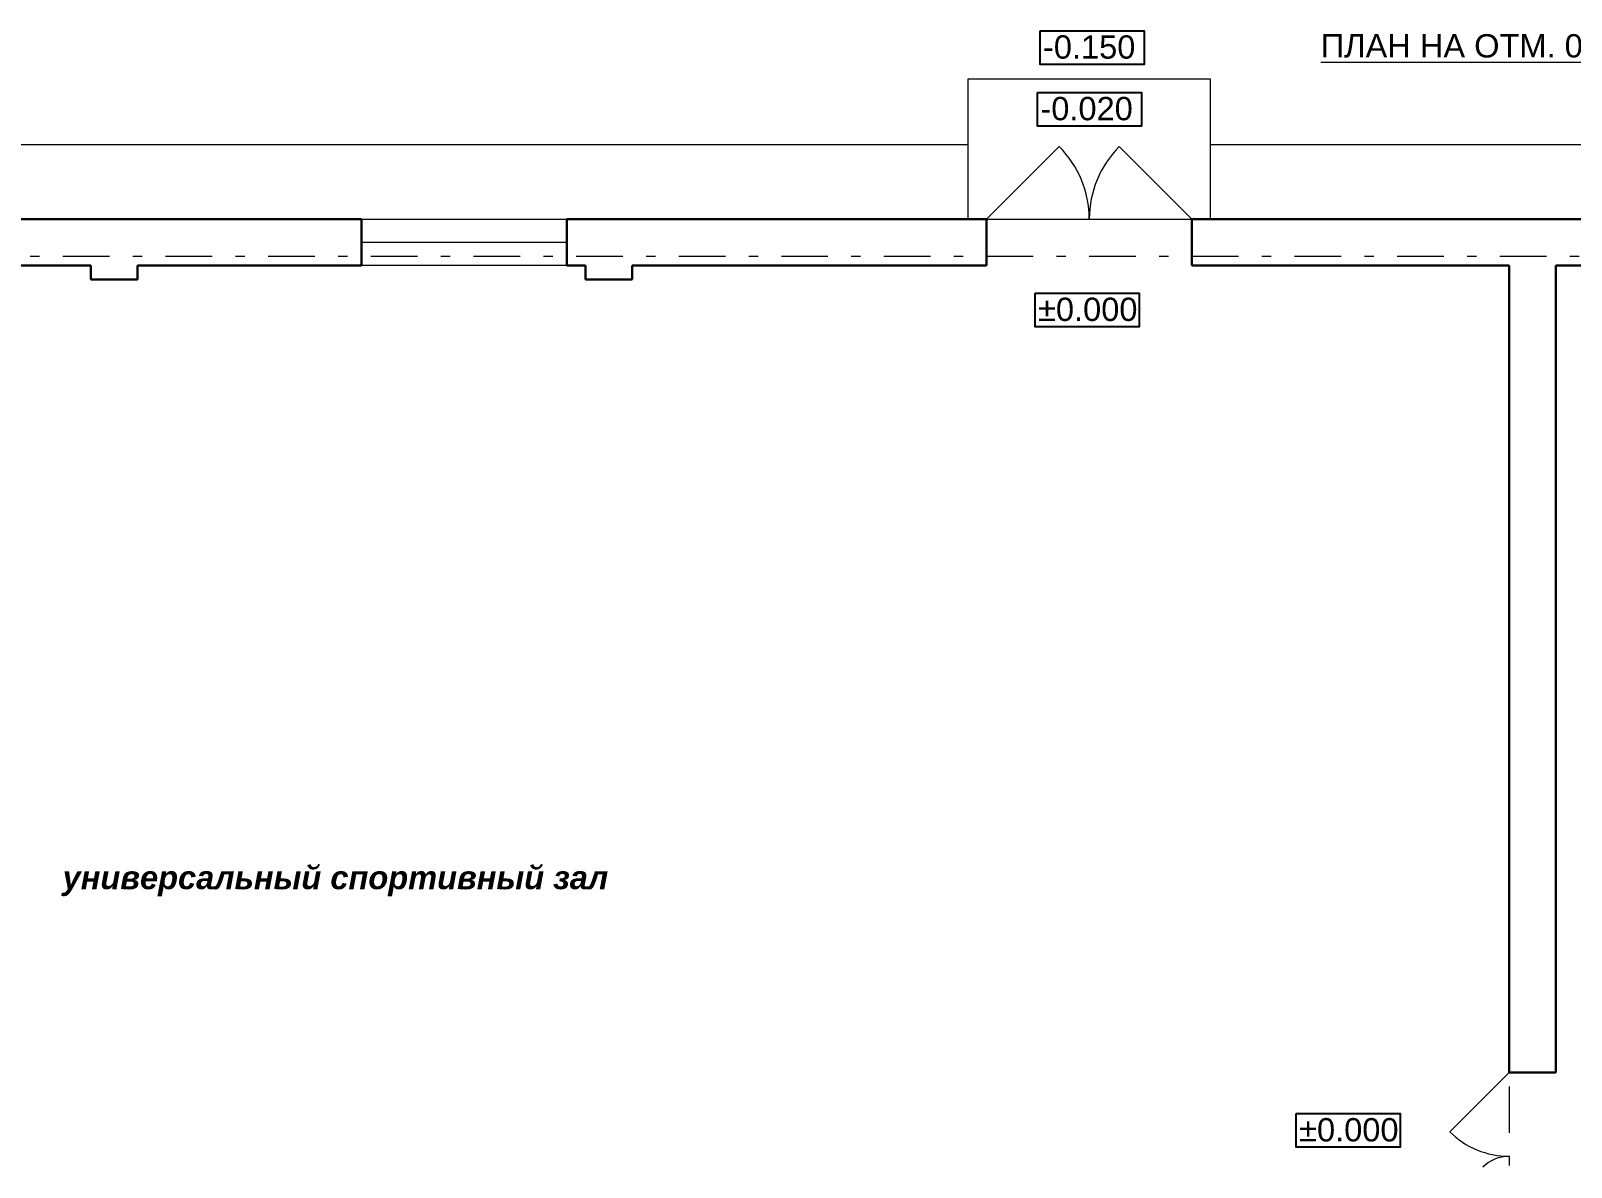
# Model space of a CAD drawing. Header units: metres. Extents: x 2 to 61, y 1.8 to 28.3.
# Drawn here: x 18.18 to 34.69, y 15.75 to 27.94 of the extents above; entities that cross this region are included whole.
import ezdxf
from ezdxf.enums import TextEntityAlignment as Align

# ---------------------------------------------------------------- set-up
doc = ezdxf.new("R2010")
doc.units = ezdxf.units.M
doc.header["$MEASUREMENT"] = 0
doc.linetypes.add('( Dashdot )', pattern=[1.001, 0.5, -0.25, 0.001, -0.25])
doc.layers.add('YOLO_TABLE', color=1, linetype='Continuous')
doc.styles.add('Style-Arial', font='arial.ttf')
doc.styles.add('Style-Arial IF', font='arialbi.ttf')

msp = doc.modelspace()

# ---------------------------------------------------------------- linework, layer by layer
at = {"color": 7, "linetype": 'Continuous', "lineweight": 0}
for p, q in [((5.2242473, 26.71757519), (28.2242473, 26.71757519)), ((30.8242473, 26.71757519), (43.4242473, 26.71757519))]:
    msp.add_line(p, q, dxfattribs=at)
at = {"color": 7, "linetype": 'Continuous', "lineweight": 13}
for p, q in [((28.4242473, 25.91757519), (29.20206476, 26.69539265)), ((30.6242473, 25.91757519), (29.84642984, 26.69539265)), ((34.0242473, 16.76757519), (33.3878512, 16.13117908))]:
    msp.add_line(p, q, dxfattribs=at)
at = {"lineweight": 30}
for p, q in [((17.2242473, 25.91757519), (21.7242473, 25.91757519)), ((21.7242473, 25.91757519), (21.7242473, 25.41757519)), ((23.9242473, 25.91757519), (23.9242473, 25.41757519)), ((23.9242473, 25.91757519), (28.4242473, 25.91757519)), ((28.4242473, 25.91757519), (28.4242473, 25.41757519)), ((30.6242473, 25.91757519), (30.6242473, 25.41757519)), ((30.6242473, 25.91757519), (42.6242473, 25.91757519)), ((17.2242473, 25.41757519), (18.8242473, 25.41757519)), ((18.8242473, 25.41757519), (18.8242473, 25.26757519)), ((18.8242473, 25.26757519), (19.3242473, 25.26757519)), ((19.3242473, 25.41757519), (19.3242473, 25.26757519)), ((19.3242473, 25.41757519), (21.7242473, 25.41757519)), ((23.9242473, 25.41757519), (24.1242473, 25.41757519)), ((24.1242473, 25.41757519), (24.1242473, 25.26757519)), ((24.1242473, 25.26757519), (24.6242473, 25.26757519)), ((24.6242473, 25.41757519), (24.6242473, 25.26757519)), ((24.6242473, 25.41757519), (28.4242473, 25.41757519)), ((30.6242473, 25.41757519), (34.0242473, 25.41757519)), ((34.0242473, 25.41757519), (34.0242473, 16.76757519)), ((34.5242473, 25.41757519), (34.5242473, 16.76757519)), ((34.5242473, 25.41757519), (42.1242473, 25.41757519)), ((34.0242473, 16.76757519), (34.5242473, 16.76757519))]:
    msp.add_line(p, q, dxfattribs=at)
at = {"lineweight": 0}
msp.add_line((23.9242473, 25.66757519), (21.7242473, 25.66757519), dxfattribs=at)
at = {"color": 1, "linetype": '( Dashdot )', "lineweight": 0}
for p, q in [((42.1242473, 25.51757519), (2.55458789, 25.51757519)), ((34.0242473, 25.41757519), (34.0242473, 2.276999))]:
    msp.add_line(p, q, dxfattribs=at)
for points in [[(28.99758223, 27.93610164), (30.11190862, 27.93610164), (30.11190862, 27.57524155), (28.99758223, 27.57524155)], [(28.97012295, 27.27552729), (30.08444934, 27.27552729), (30.08444934, 26.91466721), (28.97012295, 26.91466721)], [(28.94468005, 25.12300521), (30.05900644, 25.12300521), (30.05900644, 24.76214513), (28.94468005, 24.76214513)], [(31.74292241, 16.32569108), (32.8572488, 16.32569108), (32.8572488, 15.96483099), (31.74292241, 15.96483099)]]:
    msp.add_lwpolyline(points, close=True)
at = {"color": 7, "linetype": 'Continuous', "lineweight": 0, "flags": 128}
msp.add_lwpolyline([(28.2242473, 25.91757519), (30.8242473, 25.91757519), (30.8242473, 27.41757519), (28.2242473, 27.41757519), (28.2242473, 25.91757519)], close=True, dxfattribs=at)
at = {"lineweight": 0, "flags": 128}
msp.add_lwpolyline([(21.7242473, 25.91757519), (23.9242473, 25.91757519), (23.9242473, 25.41757519), (21.7242473, 25.41757519), (21.7242473, 25.91757519)], close=True, dxfattribs=at)
at = {"color": 7, "linetype": 'Continuous', "lineweight": 0}
for centre, radius, start, end in [((28.4242473, 25.91757519), 1.1, 0, 45), ((30.6242473, 25.91757519), 1.1, 135, 180), ((34.0242473, 16.76757519), 0.9, 225, 270), ((34.0242473, 15.46757519), 0.4, 90, 135)]:
    msp.add_arc(centre, radius, start, end, dxfattribs=at)
at = {"layer": 'YOLO_TABLE', "flags": 128}
for points in [[(28.99758223, 27.93610164), (30.11190862, 27.93610164), (30.11190862, 27.57524155), (28.99758223, 27.57524155), (28.99758223, 27.93610164)], [(28.97012295, 27.27552729), (30.08444934, 27.27552729), (30.08444934, 26.91466721), (28.97012295, 26.91466721), (28.97012295, 27.27552729)], [(28.94468005, 25.12300521), (30.05900644, 25.12300521), (30.05900644, 24.76214513), (28.94468005, 24.76214513), (28.94468005, 25.12300521)], [(31.74292241, 16.32569108), (32.8572488, 16.32569108), (32.8572488, 15.96483099), (31.74292241, 15.96483099), (31.74292241, 16.32569108)]]:
    msp.add_lwpolyline(points, close=True, dxfattribs=at)

# ---------------------------------------------------------------- texts
at = {"color": 7, "linetype": 'Continuous', "lineweight": 13}
for s, style, p in [('%%uПЛАН НА ОТМ. 0.000, М 1:100. ПОСЛЕ РЕМОНТА.%%U', 'Style-Arial', (32.00554732, 27.89999153)), ('-0.150', 'Style-Arial', (29.02847237, 27.8874404)), ('-0.020', 'Style-Arial', (29.00101309, 27.22686606)), ('±0.000', 'Style-Arial', (28.9755702, 25.07434397)), ('универсальный спортивный зал', 'Style-Arial IF', (18.52121132, 18.98168098)), ('±0.000', 'Style-Arial', (31.77381255, 16.27702984))]:
    msp.add_text(s, height=0.25, dxfattribs=dict(at, style=style)).set_placement(p, align=Align.TOP_LEFT)

doc.saveas('drawing.dxf')
